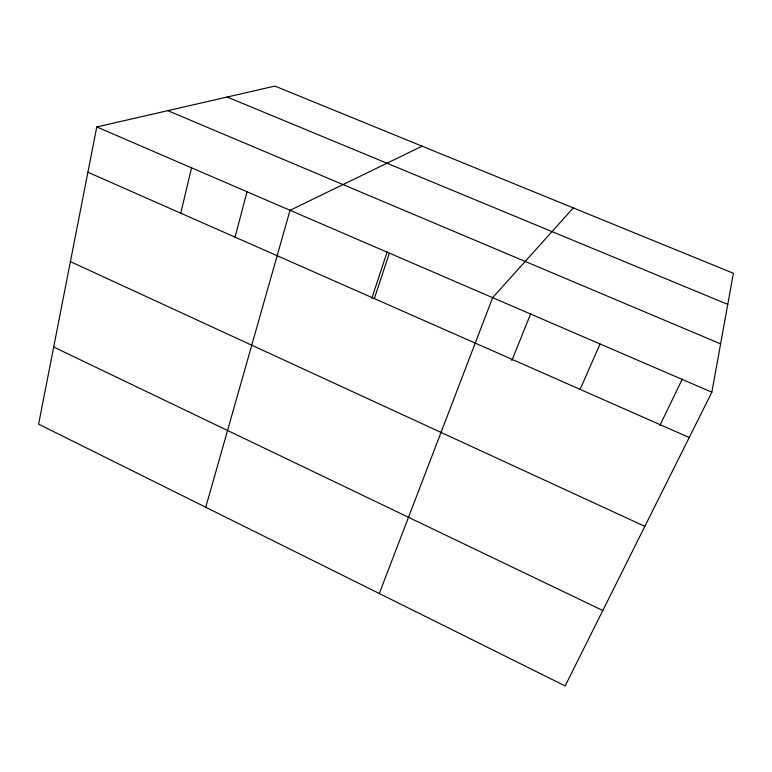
<?xml version="1.0" encoding="UTF-8"?>
<svg xmlns="http://www.w3.org/2000/svg" width="772" height="772" viewBox="0 0 772 772"><rect width="100%" height="100%" fill="white"/><g stroke="black" fill="none" stroke-linecap="round" stroke-linejoin="round"><path stroke-width="1.16" d="M711.852 392.195L733.4 273.278L274.89 86.078L96.77 126.955L38.6 424.156L565.162 685.922L711.852 392.195L96.77 126.955M180.754 213.197L191.552 167.823M234.92 237.67L247.088 191.495M205.757 507.252L290.04 210.302L422.101 146.178M371.786 298.417L387.177 251.846M374.314 298.59L389.387 253.139M379.293 593.523L492.642 297.664L573.287 207.909M511.836 360.563L530.711 313.683M580.119 389.387L600.037 343.984M659.954 425.324L682.342 378.975M227.19 97.031L727.764 304.4M167.804 110.657L720.604 343.878M87.902 172.233L689.213 437.512M70.416 261.612L644.842 526.359M53.693 347.033L602.807 610.536"/></g></svg>
